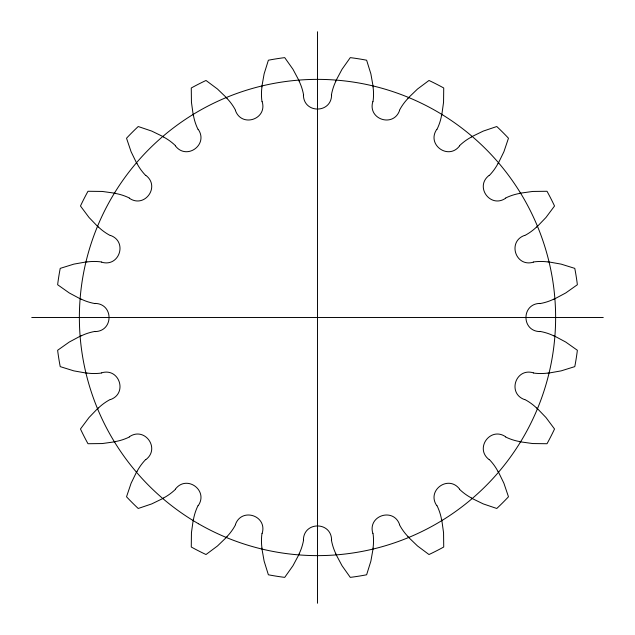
<?xml version="1.0" encoding="UTF-8"?>
<svg xmlns="http://www.w3.org/2000/svg" width="635" height="635" viewBox="0 0 635 635"><rect width="100%" height="100%" fill="white"/><g stroke="black" fill="none" stroke-linecap="round" stroke-linejoin="round"><path stroke-width="0.95" d="M261.81 86.876L264.128 73.85L268.375 60.214A261.938 261.938 0 0 1 284.718 57.626L292.973 69.286L299.196 80.955M373.19 548.124L370.872 561.149L366.625 574.786A261.938 261.938 0 0 1 350.282 577.374L342.027 565.714L335.804 554.045M262.176 533.36C267.565 515.58 241.467 507.103 235.379 524.653M372.824 101.64C367.435 119.42 393.533 127.897 399.621 110.347M331.589 95.107C331.224 113.681 303.776 113.681 303.411 95.107M303.411 539.893C303.784 521.319 331.216 521.319 331.589 539.893M193.27 519.628L191.445 532.733L191.27 547.013A261.938 261.938 0 0 0 206.01 554.53L217.464 545.989L226.997 536.813M441.73 115.372L443.555 102.267L443.73 87.987A261.938 261.938 0 0 0 428.99 80.47L417.536 89.011L408.003 98.187M335.804 80.955L342.027 69.286L350.282 57.626A261.938 261.938 0 0 1 366.625 60.214L370.872 73.85L373.19 86.876M299.196 554.045L292.973 565.714L284.718 577.374A261.938 261.938 0 0 1 268.375 574.786L264.128 561.149L261.81 548.124M198.183 505.698C208.796 490.458 186.603 474.329 175.379 489.133M436.817 129.302C426.196 144.542 448.405 160.671 459.621 145.867M136.89 471.345L131.104 483.243L126.524 496.776A261.938 261.938 0 0 0 138.224 508.476L151.757 503.896L163.655 498.11M498.11 163.655L503.896 151.757L508.476 138.224A261.938 261.938 0 0 0 496.776 126.524L483.243 131.104L471.345 136.89M145.867 459.621C160.671 448.397 144.542 426.204 129.302 436.817M489.133 175.379C474.329 186.603 490.458 208.796 505.698 198.183M98.187 408.003L89.011 417.536L80.47 428.99A261.938 261.938 0 0 0 87.987 443.73L102.267 443.555L115.372 441.73M536.813 226.997L545.989 217.464L554.53 206.01A261.938 261.938 0 0 0 547.013 191.27L532.733 191.445L519.628 193.27M110.347 399.621C127.897 393.533 119.412 367.435 101.64 372.824M524.653 235.379C507.103 241.467 515.58 267.565 533.36 262.176M80.955 335.804L69.286 342.027L57.626 350.282A261.938 261.938 0 0 0 60.214 366.625L73.85 370.872L86.876 373.19M554.045 299.196L565.714 292.973L577.374 284.718A261.938 261.938 0 0 0 574.786 268.375L561.149 264.128L548.124 261.81M95.107 331.589C113.681 331.216 113.681 303.784 95.107 303.411M539.893 303.411C521.319 303.784 521.319 331.216 539.893 331.589M86.876 261.81L73.85 264.128L60.214 268.375A261.938 261.938 0 0 0 57.626 284.718L69.286 292.973L80.955 299.196M548.124 373.19L561.149 370.872L574.786 366.625A261.938 261.938 0 0 0 577.374 350.282L565.714 342.027L554.045 335.804M31.75 317.5L603.25 317.5M101.64 262.176C119.412 267.565 127.897 241.467 110.347 235.379M533.36 372.824C515.58 367.435 507.103 393.533 524.653 399.621M115.372 193.27L102.267 191.445L87.987 191.27A261.938 261.938 0 0 0 80.47 206.01L89.011 217.464L98.187 226.997M519.628 441.73L532.733 443.555L547.013 443.73A261.938 261.938 0 0 0 554.53 428.99L545.989 417.536L536.813 408.003M129.302 198.183C144.542 208.796 160.671 186.603 145.867 175.379M505.698 436.817C490.458 426.204 474.329 448.397 489.133 459.621M163.655 136.89L151.757 131.104L138.224 126.524A261.938 261.938 0 0 0 126.524 138.224L131.104 151.757L136.89 163.655M471.345 498.11L483.243 503.896L496.776 508.476A261.938 261.938 0 0 0 508.476 496.776L503.896 483.243L498.11 471.345M175.379 145.867C186.595 160.671 208.804 144.542 198.183 129.302M459.621 489.133C448.397 474.329 426.204 490.458 436.817 505.698M226.997 98.187L217.464 89.011L206.01 80.47A261.938 261.938 0 0 0 191.27 87.987L191.445 102.267L193.27 115.372M408.003 536.813L417.536 545.989L428.99 554.53A261.938 261.938 0 0 0 443.73 547.013L443.555 532.733L441.73 519.628M235.379 110.347C241.467 127.897 267.565 119.42 262.176 101.64M399.621 524.653C393.533 507.103 367.435 515.58 372.824 533.36M317.5 31.75L317.5 603.25M95.075 303.601A52.856 52.856 0 0 1 81.026 299.053M81.026 335.947A52.856 52.856 0 0 1 95.075 331.399M101.663 373.015A52.856 52.856 0 0 1 86.9 373.031M98.298 408.122A52.856 52.856 0 0 1 110.26 399.455M129.381 436.991A52.856 52.856 0 0 1 115.34 441.571M137.033 471.424A52.856 52.856 0 0 1 145.725 459.486M175.514 489.275A52.856 52.856 0 0 1 163.576 497.967M193.429 519.66A52.856 52.856 0 0 1 198.009 505.619M235.545 524.74A52.856 52.856 0 0 1 226.878 536.702M261.969 548.1A52.856 52.856 0 0 1 261.985 533.336M303.601 539.925A52.856 52.856 0 0 1 299.053 553.974M335.947 553.974A52.856 52.856 0 0 1 331.399 539.925M373.015 533.336A52.856 52.856 0 0 1 373.031 548.1M408.122 536.702A52.856 52.856 0 0 1 399.455 524.74M436.991 505.619A52.856 52.856 0 0 1 441.571 519.66M471.424 497.967A52.856 52.856 0 0 1 459.486 489.275M489.275 459.486A52.856 52.856 0 0 1 497.967 471.424M519.66 441.571A52.856 52.856 0 0 1 505.619 436.991M524.74 399.455A52.856 52.856 0 0 1 536.702 408.122M548.1 373.031A52.856 52.856 0 0 1 533.336 373.015M539.925 331.399A52.856 52.856 0 0 1 553.974 335.947M553.974 299.053A52.856 52.856 0 0 1 539.925 303.601M533.336 261.985A52.856 52.856 0 0 1 548.1 261.969M536.702 226.878A52.856 52.856 0 0 1 524.74 235.545M505.619 198.009A52.856 52.856 0 0 1 519.66 193.429M497.967 163.576A52.856 52.856 0 0 1 489.275 175.514M459.486 145.725A52.856 52.856 0 0 1 471.424 137.033M441.571 115.34A52.856 52.856 0 0 1 436.991 129.381M399.455 110.26A52.856 52.856 0 0 1 408.122 98.298M373.031 86.9A52.856 52.856 0 0 1 373.015 101.663M331.399 95.075A52.856 52.856 0 0 1 335.947 81.026M299.053 81.026A52.856 52.856 0 0 1 303.601 95.075M261.985 101.663A52.856 52.856 0 0 1 261.969 86.9M226.878 98.298A52.856 52.856 0 0 1 235.545 110.26M198.009 129.381A52.856 52.856 0 0 1 193.429 115.34M163.576 137.033A52.856 52.856 0 0 1 175.514 145.725M145.725 175.514A52.856 52.856 0 0 1 137.033 163.576M115.34 193.429A52.856 52.856 0 0 1 129.381 198.009M110.26 235.545A52.856 52.856 0 0 1 98.298 226.878M86.9 261.969A52.856 52.856 0 0 1 101.663 261.985M198.438 523.724A238.125 238.125 0 0 0 555.625 317.5A238.125 238.125 0 0 0 198.438 111.276A238.125 238.125 0 0 0 198.438 523.724"/></g></svg>
